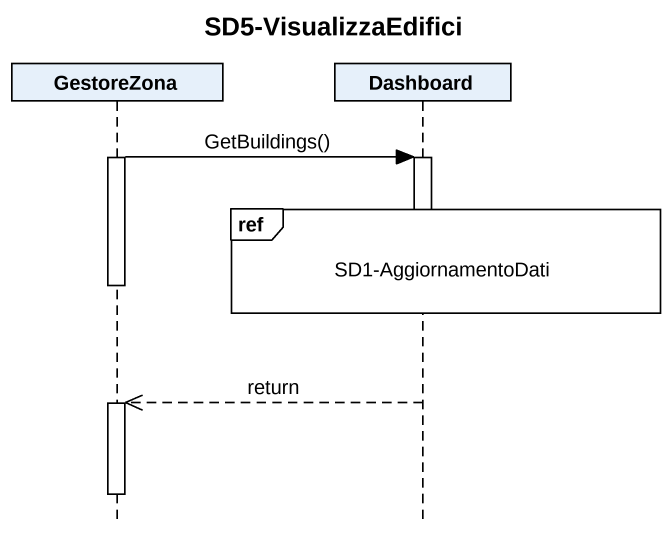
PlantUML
@startuml
title SD5-VisualizzaEdifici
hide footbox
participant GestoreZona
participant Dashboard

activate GestoreZona
GestoreZona -> Dashboard : GetBuildings()
activate Dashboard
ref over Dashboard : SD1-AggiornamentoDati
deactivate Dashboard
deactivate GestoreZona
Dashboard -->> GestoreZona : return
activate GestoreZona
deactivate GestoreZona
@enduml
